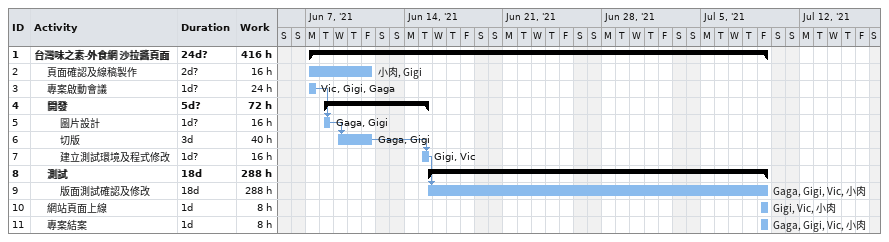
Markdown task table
| ID | Level | Task | Duration | Start | Finish | Predecessors | Resources | Work (h) |
|---|---|---|---|---|---|---|---|---|
| 1 | 1 | **台灣味之素-外食網 沙拉醬頁面** | 24d? | 2021-06-07 | 2021-07-09 |  |  | 416 |
| 2 | 2 | 頁面確認及線稿製作 | 2d? | 2021-06-07 | 2021-06-11 |  | 小肉, Gigi | 16 |
| 3 | 2 | 專案啟動會議 | 1d? | 2021-06-07 | 2021-06-07 |  | Vic, Gigi, Gaga | 24 |
| 4 | 2 | **開發** | 5d? | 2021-06-08 | 2021-06-15 |  |  | 72 |
| 5 | 3 | 圖片設計 | 1d? | 2021-06-08 | 2021-06-08 | 3 | Gaga, Gigi | 16 |
| 6 | 3 | 切版 | 3d | 2021-06-09 | 2021-06-11 | 5 | Gaga, Gigi | 40 |
| 7 | 3 | 建立測試環境及程式修改 | 1d? | 2021-06-15 | 2021-06-15 | 6 | Gigi, Vic | 16 |
| 8 | 2 | **測試** | 18d | 2021-06-15 | 2021-07-09 |  |  | 288 |
| 9 | 3 | 版面測試確認及修改 | 18d | 2021-06-15 | 2021-07-09 | 7 | Gaga, Gigi, Vic, 小肉 | 288 |
| 10 | 2 | 網站頁面上線 | 1d | 2021-07-09 | 2021-07-09 |  | Gigi, Vic, 小肉 | 8 |
| 11 | 2 | 專案結案 | 1d | 2021-07-09 | 2021-07-09 |  | Gaga, Gigi, Vic, 小肉 | 8 |
